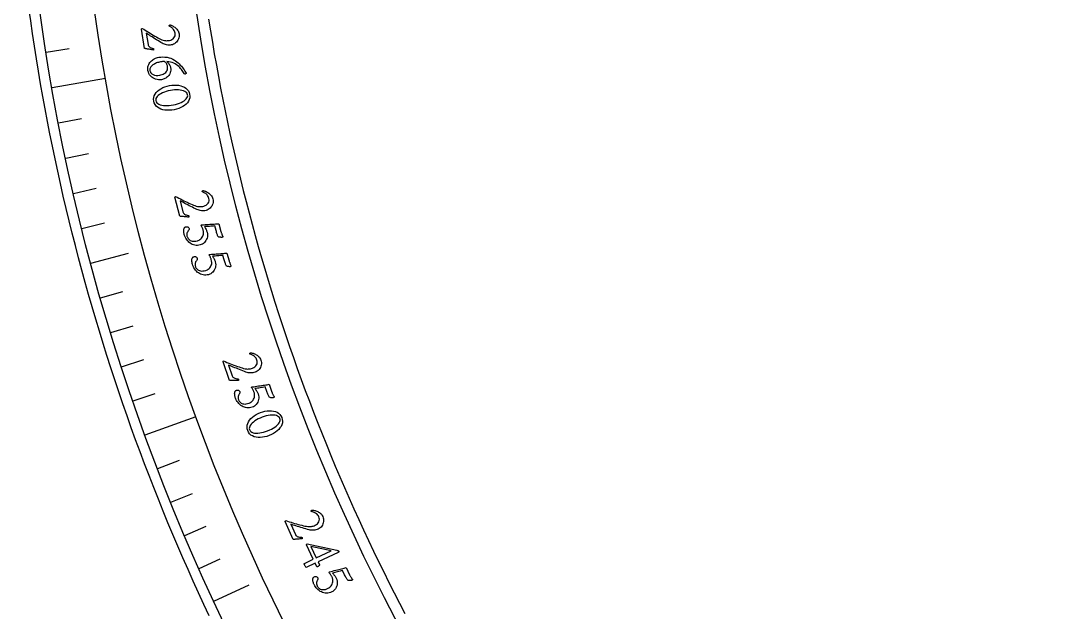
# Model space of a CAD drawing. Header units: millimetres. Extents: x -50 to 50, y -50 to 64.
# Drawn here: x -49.74 to -24.82, y -21.29 to -7.03 of the extents above; entities that cross this region are included whole.
import ezdxf

# ---------------------------------------------------------------- set-up
doc = ezdxf.new("R2010")
doc.units = ezdxf.units.MM
for name, color, linetype in [('CUT_INNER', 6, 'Continuous'), ('CUT_OUTER', 1, 'Continuous'), ('ENGRAVE', 7, 'Continuous'), ('ENGRAVE_FINE', 8, 'Continuous'), ('TEXT', 5, 'Continuous')]:
    doc.layers.add(name, color=color, linetype=linetype)

msp = doc.modelspace()

# ---------------------------------------------------------------- linework, layer by layer
at = {"layer": 'CUT_INNER'}
msp.add_lwpolyline([(-45.2128, -6.9905), (-45.169, -7.2678), (-45.1236, -7.5448), (-45.0765, -7.8215), (-45.0276, -8.0979), (-44.9771, -8.3741), (-44.9248, -8.6499), (-44.8709, -8.9254), (-44.8153, -9.2005), (-44.758, -9.4753), (-44.699, -9.7498), (-44.6384, -10.0239), (-44.576, -10.2976), (-44.512, -10.5709), (-44.4463, -10.8438), (-44.3789, -11.1163), (-44.3099, -11.3884), (-44.2392, -11.6601), (-44.1668, -11.9313), (-44.0928, -12.2021), (-44.0171, -12.4724), (-43.9397, -12.7423), (-43.8607, -13.0116), (-43.78, -13.2805), (-43.6977, -13.5489), (-43.6138, -13.8168), (-43.5282, -14.0841), (-43.4409, -14.3509), (-43.352, -14.6172), (-43.2615, -14.8829), (-43.1694, -15.1481), (-43.0756, -15.4127), (-42.9803, -15.6767), (-42.8833, -15.9402), (-42.7846, -16.203), (-42.6844, -16.4652), (-42.5826, -16.7268), (-42.4792, -16.9878), (-42.3741, -17.2481), (-42.2675, -17.5078), (-42.1593, -17.7668), (-42.0495, -18.0251), (-41.9381, -18.2828), (-41.8251, -18.5398), (-41.7106, -18.7961), (-41.5944, -19.0517), (-41.4768, -19.3065), (-41.3575, -19.5606), (-41.2367, -19.814), (-41.1144, -20.0667), (-40.9905, -20.3186), (-40.865, -20.5697), (-40.738, -20.8201), (-40.6095, -21.0696), (-40.4795, -21.3184)], dxfattribs=at)
at = {"layer": 'CUT_OUTER'}
msp.add_lwpolyline([(-45.1995, -21.3778), (-45.3298, -21.1), (-45.4584, -20.8215), (-45.5853, -20.5422), (-45.7105, -20.2621), (-45.834, -19.9812), (-45.9557, -19.6996), (-46.0757, -19.4173), (-46.194, -19.1342), (-46.3105, -18.8504), (-46.4253, -18.5659), (-46.5383, -18.2806), (-46.6496, -17.9948), (-46.7592, -17.7082), (-46.867, -17.4209), (-46.973, -17.133), (-47.0772, -16.8445), (-47.1797, -16.5553), (-47.2804, -16.2655), (-47.3793, -15.9751), (-47.4764, -15.6841), (-47.5718, -15.3925), (-47.6653, -15.1003), (-47.7571, -14.8075), (-47.847, -14.5142), (-47.9352, -14.2204), (-48.0215, -13.926), (-48.1061, -13.6311), (-48.1888, -13.3356), (-48.2697, -13.0397), (-48.3488, -12.7433), (-48.4261, -12.4464), (-48.5016, -12.149), (-48.5752, -11.8512), (-48.647, -11.5529), (-48.717, -11.2542), (-48.7851, -10.9551), (-48.8514, -10.6555), (-48.9159, -10.3556), (-48.9785, -10.0552), (-49.0393, -9.7545), (-49.0982, -9.4534), (-49.1553, -9.152), (-49.2105, -8.8502), (-49.2639, -8.5481), (-49.3154, -8.2457), (-49.3651, -7.9429), (-49.4129, -7.6399), (-49.4588, -7.3365), (-49.5029, -7.0329), (-49.5451, -6.729)], dxfattribs=at)
at = {"layer": 'ENGRAVE'}
for points in [[(-48.9893, -8.6381), (-47.7001, -8.4108)], [(-48.05, -12.875), (-47.1468, -12.633)], [(-46.745, -17.0138), (-45.515, -16.5661)], [(-45.0843, -21.0231), (-44.2369, -20.628)]]:
    msp.add_lwpolyline(points, dxfattribs=at)
for radius in [49.745, 48.436, 46.005]:
    msp.add_circle((0, 0), radius, dxfattribs=at)
at = {"layer": 'ENGRAVE_FINE'}
for points in [[(-49.1326, -7.7818), (-48.5785, -7.6941)], [(-48.831, -9.4918), (-48.2804, -9.3847)], [(-48.658, -10.3426), (-48.1092, -10.2259)], [(-48.47, -11.1902), (-47.9234, -11.064)], [(-48.2674, -12.0344), (-47.723, -11.8987)], [(-47.818, -13.7116), (-47.2787, -13.5569)], [(-47.5714, -14.544), (-47.0349, -14.38)], [(-47.3103, -15.3721), (-46.7768, -15.1987)], [(-47.0348, -16.1954), (-46.5044, -16.0127)], [(-46.441, -17.827), (-45.9172, -17.626)], [(-46.1228, -18.6348), (-45.6026, -18.4247)], [(-45.7905, -19.4369), (-45.2741, -19.2177)], [(-45.4443, -20.2331), (-44.9318, -20.0049)]]:
    msp.add_lwpolyline(points, dxfattribs=at)
at = {"layer": 'TEXT'}
for points in [[(-46.5443, -7.7365), (-46.5626, -7.7323), (-46.5821, -7.7282), (-46.6026, -7.724), (-46.6243, -7.7199), (-46.6462, -7.7159), (-46.6673, -7.7121), (-46.6875, -7.7085), (-46.7069, -7.7051), (-46.7243, -7.7021), (-46.7386, -7.6997), (-46.7498, -7.6978), (-46.7579, -7.6964), (-46.8327, -7.2271), (-46.8315, -7.2247), (-46.8298, -7.2222), (-46.8277, -7.2195), (-46.8252, -7.2167), (-46.8225, -7.2141), (-46.82, -7.2121), (-46.8177, -7.2109), (-46.8155, -7.2102), (-46.779, -7.2339), (-46.7417, -7.2578), (-46.7036, -7.2818), (-46.6648, -7.3061), (-46.6257, -7.3301), (-46.5869, -7.3534), (-46.5484, -7.376), (-46.5102, -7.3979), (-46.4729, -7.4186), (-46.4373, -7.4375), (-46.4034, -7.4548), (-46.3711, -7.4703), (-46.3387, -7.4844), (-46.3087, -7.495), (-46.2812, -7.5022), (-46.2563, -7.506), (-46.2324, -7.5074), (-46.2083, -7.5072), (-46.1838, -7.5055), (-46.1591, -7.5022), (-46.1264, -7.4942), (-46.0973, -7.4815), (-46.0718, -7.464), (-46.0499, -7.4417), (-46.033, -7.4162), (-46.0223, -7.3887), (-46.018, -7.3595), (-46.02, -7.3283), (-46.0255, -7.3028), (-46.0338, -7.2794), (-46.0446, -7.2582), (-46.0581, -7.2391), (-46.0731, -7.2221), (-46.0883, -7.2071), (-46.1037, -7.194), (-46.1193, -7.1829), (-46.134, -7.1736), (-46.1467, -7.1661), (-46.1573, -7.1604), (-46.1659, -7.1564), (-46.166, -7.1522), (-46.1649, -7.1477), (-46.1628, -7.1429), (-46.1596, -7.1379), (-46.156, -7.1334), (-46.1528, -7.13), (-46.1501, -7.1279), (-46.1478, -7.127), (-46.14, -7.1288), (-46.1299, -7.1321), (-46.1172, -7.1369), (-46.1022, -7.1431), (-46.0856, -7.1509), (-46.0683, -7.1604), (-46.0505, -7.1717), (-46.032, -7.1846), (-46.0137, -7.1992), (-45.9964, -7.2153), (-45.9801, -7.2328), (-45.9649, -7.2517), (-45.9514, -7.2723), (-45.9406, -7.2945), (-45.9324, -7.3185), (-45.9268, -7.3442), (-45.9238, -7.3759), (-45.9251, -7.4067), (-45.9306, -7.4367), (-45.9405, -7.466), (-45.9538, -7.4937), (-45.9699, -7.5191), (-45.9887, -7.5421), (-46.0104, -7.5629), (-46.0341, -7.5806), (-46.0593, -7.5946), (-46.0861, -7.6049), (-46.1143, -7.6116), (-46.143, -7.615), (-46.1714, -7.6157), (-46.1992, -7.6137), (-46.2267, -7.609), (-46.2536, -7.6019), (-46.28, -7.5927), (-46.3059, -7.5815), (-46.3311, -7.5683), (-46.3645, -7.5491), (-46.399, -7.5287), (-46.4347, -7.5071), (-46.4715, -7.4844), (-46.5083, -7.4613), (-46.544, -7.4388), (-46.5785, -7.4169), (-46.6118, -7.3956), (-46.6428, -7.3756), (-46.6707, -7.3578), (-46.6952, -7.342), (-46.7165, -7.3284), (-46.6735, -7.5972), (-46.6688, -7.6161), (-46.6612, -7.6327), (-46.6507, -7.6469), (-46.6373, -7.6588), (-46.6207, -7.669), (-46.6009, -7.6782), (-46.5778, -7.6864), (-46.5514, -7.6937), (-46.5475, -7.695), (-46.5444, -7.6978), (-46.5421, -7.7019), (-46.5407, -7.7075), (-46.5404, -7.7099), (-46.5404, -7.7131), (-46.5407, -7.7171), (-46.5411, -7.7217), (-46.5418, -7.7265), (-46.5425, -7.7305), (-46.5434, -7.7338), (-46.5443, -7.7365)], [(-46.1317, -8.1569), (-46.1274, -8.1906), (-46.1269, -8.2222), (-46.1301, -8.2515), (-46.137, -8.2786), (-46.147, -8.3035), (-46.1592, -8.3264), (-46.1736, -8.3472), (-46.1902, -8.3659), (-46.2084, -8.3827), (-46.2275, -8.3976), (-46.2474, -8.4107), (-46.2682, -8.4219), (-46.289, -8.4313), (-46.309, -8.4389), (-46.3281, -8.4448), (-46.3464, -8.4489), (-46.3833, -8.4533), (-46.4198, -8.4529), (-46.4558, -8.4476), (-46.4913, -8.4376), (-46.5253, -8.4232), (-46.5568, -8.4052), (-46.5858, -8.3835), (-46.6122, -8.3581), (-46.6351, -8.3294), (-46.6533, -8.2978), (-46.6671, -8.2633), (-46.6762, -8.226), (-46.6797, -8.196), (-46.6796, -8.1668), (-46.6759, -8.1385), (-46.6686, -8.1112), (-46.6582, -8.085), (-46.6453, -8.0603), (-46.6299, -8.037), (-46.6121, -8.0152), (-46.5922, -7.995), (-46.5707, -7.9766), (-46.5475, -7.96), (-46.5227, -7.9451), (-46.4969, -7.9323), (-46.4708, -7.9219), (-46.4444, -7.9138), (-46.4176, -7.908), (-46.3663, -7.9014), (-46.3156, -7.8991), (-46.2656, -7.9012), (-46.2163, -7.9076), (-46.1684, -7.9183), (-46.1228, -7.9332), (-46.0796, -7.9523), (-46.0385, -7.9756), (-46.0086, -7.996), (-45.9793, -8.0183), (-45.9508, -8.0425), (-45.9229, -8.0687), (-45.8962, -8.0961), (-45.8709, -8.1241), (-45.8471, -8.1527), (-45.8248, -8.1818), (-45.8044, -8.2109), (-45.7864, -8.2393), (-45.7709, -8.267), (-45.7577, -8.2939), (-45.7579, -8.2984), (-45.7603, -8.3024), (-45.7647, -8.306), (-45.7713, -8.309), (-45.7785, -8.3115), (-45.7846, -8.3135), (-45.7896, -8.3149), (-45.7935, -8.3158), (-45.8051, -8.2954), (-45.8182, -8.2738), (-45.833, -8.251), (-45.8494, -8.2269), (-45.8676, -8.2024), (-45.8879, -8.1782), (-45.9103, -8.1542), (-45.9348, -8.1305), (-45.9614, -8.1078), (-45.9905, -8.0869), (-46.0221, -8.0678), (-46.056, -8.0505), (-46.0926, -8.0357), (-46.1322, -8.0239), (-46.1746, -8.0154), (-46.2199, -8.0099), (-46.2031, -8.0259), (-46.1877, -8.0431), (-46.1738, -8.0617), (-46.1613, -8.0816), (-46.1506, -8.1017), (-46.1422, -8.1209), (-46.1359, -8.1393), (-46.1317, -8.1569)], [(-46.2811, -8.0092), (-46.2924, -8.0098), (-46.3039, -8.0106), (-46.3155, -8.0117), (-46.3273, -8.0129), (-46.3391, -8.0143), (-46.3509, -8.0159), (-46.3626, -8.0177), (-46.3744, -8.0196), (-46.3972, -8.0242), (-46.4204, -8.0301), (-46.4439, -8.0373), (-46.4678, -8.0457), (-46.4912, -8.0554), (-46.5135, -8.0663), (-46.5348, -8.0783), (-46.5549, -8.0914), (-46.5734, -8.1056), (-46.5897, -8.1208), (-46.6038, -8.1369), (-46.6157, -8.154), (-46.6247, -8.1719), (-46.6301, -8.1904), (-46.6319, -8.2095), (-46.6302, -8.2293), (-46.6209, -8.2597), (-46.6045, -8.2857), (-46.5811, -8.3075), (-46.5507, -8.325), (-46.5152, -8.3373), (-46.477, -8.3438), (-46.4358, -8.3444), (-46.3918, -8.3392), (-46.3636, -8.333), (-46.3369, -8.3249), (-46.3115, -8.3148), (-46.2876, -8.3027), (-46.2658, -8.2887), (-46.2468, -8.2726), (-46.2307, -8.2544), (-46.2174, -8.2342), (-46.2077, -8.2119), (-46.2023, -8.1874), (-46.2012, -8.1606), (-46.2044, -8.1315), (-46.2075, -8.1168), (-46.2119, -8.1016), (-46.2176, -8.0857), (-46.2245, -8.0693), (-46.2337, -8.053), (-46.2462, -8.0376), (-46.262, -8.023), (-46.2811, -8.0092)], [(-45.6719, -8.7987), (-45.6669, -8.8444), (-45.67, -8.8878), (-45.6811, -8.929), (-45.7002, -8.9681), (-45.7262, -9.0047), (-45.7578, -9.0383), (-45.7951, -9.0691), (-45.838, -9.0969), (-45.8853, -9.1215), (-45.9357, -9.1423), (-45.9893, -9.1595), (-46.046, -9.173), (-46.1036, -9.1822), (-46.1597, -9.1867), (-46.2143, -9.1865), (-46.2675, -9.1814), (-46.3179, -9.1716), (-46.3643, -9.1568), (-46.4066, -9.1373), (-46.4449, -9.1128), (-46.4778, -9.0834), (-46.5039, -9.049), (-46.5231, -9.0096), (-46.5356, -8.9651), (-46.5403, -8.9204), (-46.5369, -8.8773), (-46.5255, -8.836), (-46.5059, -8.7963), (-46.4795, -8.7591), (-46.4475, -8.7248), (-46.41, -8.6936), (-46.3669, -8.6653), (-46.3194, -8.6406), (-46.2689, -8.6199), (-46.2151, -8.6031), (-46.1583, -8.5902), (-46.1006, -8.5817), (-46.0445, -8.5779), (-45.9899, -8.5787), (-45.9368, -8.5843), (-45.8865, -8.5945), (-45.8404, -8.6095), (-45.7985, -8.6294), (-45.7607, -8.654), (-45.7284, -8.6833), (-45.7028, -8.7172), (-45.684, -8.7556), (-45.6719, -8.7987)], [(-45.72, -8.815), (-45.7284, -8.7888), (-45.7428, -8.7658), (-45.7633, -8.7459), (-45.7899, -8.7292), (-45.8214, -8.7156), (-45.8569, -8.7051), (-45.8963, -8.6977), (-45.9397, -8.6935), (-45.986, -8.6923), (-46.0342, -8.6944), (-46.0842, -8.6996), (-46.1362, -8.708), (-46.1871, -8.719), (-46.2353, -8.7324), (-46.2809, -8.7481), (-46.3237, -8.7662), (-46.3629, -8.786), (-46.3973, -8.807), (-46.4269, -8.8292), (-46.4518, -8.8525), (-46.4709, -8.8766), (-46.4832, -8.9008), (-46.4886, -8.9253), (-46.4872, -8.9501), (-46.4783, -8.9785), (-46.4631, -9.003), (-46.4418, -9.0236), (-46.4142, -9.0403), (-46.3816, -9.0534), (-46.3449, -9.063), (-46.3043, -9.0693), (-46.2598, -9.0722), (-46.2125, -9.072), (-46.1639, -9.0689), (-46.1138, -9.0629), (-46.0624, -9.0541), (-46.0112, -9.0427), (-45.9631, -9.0291), (-45.9182, -9.0134), (-45.8765, -8.9956), (-45.8387, -8.9762), (-45.8056, -8.9556), (-45.7772, -8.9339), (-45.7534, -8.9109), (-45.7353, -8.8873), (-45.7237, -8.8634), (-45.7186, -8.8393), (-45.72, -8.815)], [(-45.693, -11.7636), (-45.7115, -11.7611), (-45.7312, -11.7587), (-45.7521, -11.7563), (-45.7741, -11.7541), (-45.7962, -11.752), (-45.8175, -11.7501), (-45.838, -11.7482), (-45.8576, -11.7466), (-45.8752, -11.7451), (-45.8897, -11.7439), (-45.901, -11.743), (-45.9092, -11.7424), (-46.0247, -11.2813), (-46.0236, -11.2789), (-46.0221, -11.2762), (-46.0203, -11.2733), (-46.018, -11.2703), (-46.0156, -11.2675), (-46.0133, -11.2653), (-46.0111, -11.2638), (-46.009, -11.263), (-45.9705, -11.2834), (-45.9313, -11.304), (-45.8912, -11.3246), (-45.8505, -11.3454), (-45.8094, -11.3659), (-45.7688, -11.3858), (-45.7284, -11.4049), (-45.6884, -11.4234), (-45.6495, -11.4407), (-45.6123, -11.4565), (-45.577, -11.4707), (-45.5436, -11.4834), (-45.51, -11.4946), (-45.4792, -11.5025), (-45.4513, -11.5073), (-45.426, -11.509), (-45.4022, -11.5083), (-45.3781, -11.506), (-45.3539, -11.5021), (-45.3296, -11.4967), (-45.2977, -11.4859), (-45.2699, -11.4707), (-45.246, -11.451), (-45.2261, -11.4269), (-45.2115, -11.4), (-45.2032, -11.3717), (-45.2015, -11.3422), (-45.2061, -11.3113), (-45.2139, -11.2864), (-45.2241, -11.2638), (-45.2368, -11.2436), (-45.252, -11.2258), (-45.2683, -11.2102), (-45.2848, -11.1965), (-45.3013, -11.1848), (-45.3178, -11.1751), (-45.3333, -11.1671), (-45.3465, -11.1608), (-45.3576, -11.156), (-45.3665, -11.1528), (-45.3669, -11.1486), (-45.3663, -11.144), (-45.3646, -11.1391), (-45.3618, -11.1338), (-45.3586, -11.129), (-45.3558, -11.1254), (-45.3532, -11.123), (-45.351, -11.1219), (-45.3432, -11.1231), (-45.3327, -11.1254), (-45.3197, -11.1291), (-45.3042, -11.1339), (-45.287, -11.1403), (-45.269, -11.1483), (-45.2502, -11.1579), (-45.2307, -11.1693), (-45.2112, -11.1822), (-45.1925, -11.1967), (-45.1748, -11.2127), (-45.1579, -11.2302), (-45.1427, -11.2495), (-45.13, -11.2708), (-45.1197, -11.2939), (-45.1119, -11.3191), (-45.1062, -11.3503), (-45.1048, -11.3811), (-45.1077, -11.4115), (-45.1149, -11.4416), (-45.1258, -11.4703), (-45.1396, -11.497), (-45.1564, -11.5216), (-45.1761, -11.5441), (-45.1982, -11.5639), (-45.2222, -11.58), (-45.2479, -11.5927), (-45.2754, -11.6017), (-45.3038, -11.6076), (-45.3319, -11.6108), (-45.3599, -11.6113), (-45.3876, -11.6089), (-45.4151, -11.6042), (-45.4422, -11.5974), (-45.4689, -11.5885), (-45.4952, -11.5775), (-45.5301, -11.5613), (-45.5663, -11.544), (-45.6037, -11.5256), (-45.6424, -11.5062), (-45.6811, -11.4864), (-45.7185, -11.4671), (-45.7548, -11.4483), (-45.7898, -11.43), (-45.8225, -11.4128), (-45.8518, -11.3974), (-45.8776, -11.3838), (-45.9, -11.3721), (-45.8338, -11.6362), (-45.8274, -11.6546), (-45.8184, -11.6704), (-45.8067, -11.6837), (-45.7923, -11.6944), (-45.7749, -11.7031), (-45.7544, -11.7105), (-45.7307, -11.7167), (-45.7038, -11.7216), (-45.6997, -11.7226), (-45.6964, -11.7251), (-45.6937, -11.7291), (-45.6918, -11.7344), (-45.6914, -11.7368), (-45.6911, -11.74), (-45.691, -11.744), (-45.691, -11.7487), (-45.6912, -11.7534), (-45.6916, -11.7575), (-45.6922, -11.7609), (-45.693, -11.7636)], [(-45.251, -12.125), (-45.2432, -12.163), (-45.2405, -12.1993), (-45.2429, -12.2339), (-45.2505, -12.2667), (-45.2622, -12.2974), (-45.2771, -12.3257), (-45.295, -12.3514), (-45.316, -12.3747), (-45.3393, -12.395), (-45.3641, -12.4117), (-45.3903, -12.4249), (-45.4179, -12.4344), (-45.4513, -12.4416), (-45.4841, -12.4447), (-45.5163, -12.4438), (-45.5479, -12.4388), (-45.5785, -12.4302), (-45.6077, -12.4187), (-45.6355, -12.4043), (-45.662, -12.387), (-45.6868, -12.3671), (-45.7097, -12.3451), (-45.7307, -12.3211), (-45.7498, -12.295), (-45.7667, -12.2673), (-45.7812, -12.2386), (-45.7932, -12.2089), (-45.8028, -12.1782), (-45.8059, -12.1643), (-45.8086, -12.1486), (-45.8108, -12.1311), (-45.8124, -12.1116), (-45.8132, -12.0916), (-45.8125, -12.0722), (-45.8106, -12.0535), (-45.8072, -12.0354), (-45.8053, -12.0316), (-45.8022, -12.0268), (-45.798, -12.021), (-45.7926, -12.0141), (-45.7863, -12.0074), (-45.7795, -12.002), (-45.7722, -11.9979), (-45.7643, -11.9951), (-45.7505, -11.9926), (-45.7375, -11.9926), (-45.7253, -11.9951), (-45.7139, -12), (-45.7039, -12.0068), (-45.6959, -12.0147), (-45.69, -12.0238), (-45.6861, -12.034), (-45.684, -12.0472), (-45.685, -12.0596), (-45.6889, -12.0713), (-45.6958, -12.0823), (-45.7039, -12.0928), (-45.7114, -12.1033), (-45.7183, -12.1136), (-45.7245, -12.124), (-45.7306, -12.1363), (-45.7351, -12.1491), (-45.7378, -12.1625), (-45.7388, -12.1764), (-45.7386, -12.1905), (-45.7374, -12.2042), (-45.7353, -12.2176), (-45.7323, -12.2307), (-45.7264, -12.248), (-45.7179, -12.2648), (-45.707, -12.281), (-45.6936, -12.2966), (-45.6776, -12.3108), (-45.6587, -12.3227), (-45.637, -12.3322), (-45.6126, -12.3394), (-45.5852, -12.3434), (-45.5548, -12.3434), (-45.5215, -12.3392), (-45.4852, -12.331), (-45.4644, -12.324), (-45.4439, -12.3142), (-45.4237, -12.3018), (-45.4038, -12.2866), (-45.3852, -12.2687), (-45.3692, -12.2481), (-45.3558, -12.225), (-45.3448, -12.1991), (-45.3376, -12.1706), (-45.3353, -12.1393), (-45.3381, -12.1051), (-45.3458, -12.0682), (-45.3493, -12.0566), (-45.354, -12.0434), (-45.36, -12.0285), (-45.3673, -12.012), (-45.3749, -11.9959), (-45.3821, -11.9824), (-45.3889, -11.9715), (-45.3953, -11.9632), (-45.3955, -11.9611), (-45.3948, -11.9589), (-45.3934, -11.9566), (-45.3912, -11.9542), (-45.3885, -11.9519), (-45.3856, -11.95), (-45.3825, -11.9485), (-45.3792, -11.9474), (-45.3401, -11.945), (-45.301, -11.9426), (-45.2618, -11.9402), (-45.2227, -11.9378), (-45.1842, -11.9354), (-45.1471, -11.9331), (-45.1113, -11.9308), (-45.0769, -11.9286), (-45.0446, -11.9265), (-45.0156, -11.9244), (-44.9897, -11.9223), (-44.967, -11.9202), (-44.9156, -12.1123), (-44.9118, -12.1256), (-44.9077, -12.1391), (-44.9031, -12.1526), (-44.8981, -12.1662), (-44.8931, -12.1792), (-44.8883, -12.191), (-44.8838, -12.2017), (-44.8794, -12.2111), (-44.8757, -12.2189), (-44.8731, -12.2244), (-44.8715, -12.2278), (-44.871, -12.2289), (-44.872, -12.2326), (-44.873, -12.236), (-44.8739, -12.2392), (-44.8746, -12.242), (-44.8756, -12.2445), (-44.877, -12.2464), (-44.879, -12.2479), (-44.8814, -12.2489), (-44.8844, -12.2494), (-44.889, -12.2497), (-44.8954, -12.2499), (-44.9036, -12.2499), (-44.913, -12.2497), (-44.9229, -12.2491), (-44.9333, -12.2481), (-44.9444, -12.2467), (-44.9554, -12.2448), (-44.9658, -12.2424), (-44.9757, -12.2393), (-44.9851, -12.2356), (-44.9902, -12.2219), (-44.9958, -12.207), (-45.0016, -12.1906), (-45.0079, -12.173), (-45.0143, -12.1538), (-45.0209, -12.1328), (-45.0275, -12.11), (-45.0343, -12.0855), (-45.0636, -11.9759), (-45.095, -11.9779), (-45.1267, -11.98), (-45.1586, -11.9822), (-45.1908, -11.9846), (-45.2227, -11.9869), (-45.2538, -11.9889), (-45.2842, -11.9906), (-45.3139, -11.9921), (-45.3049, -12.0052), (-45.2957, -12.0205), (-45.2864, -12.0381), (-45.2769, -12.0578), (-45.2682, -12.0776), (-45.2609, -12.0954), (-45.2552, -12.1112), (-45.251, -12.125)], [(-45.054, -12.8378), (-45.0455, -12.8757), (-45.0423, -12.9119), (-45.0442, -12.9465), (-45.0512, -12.9795), (-45.0625, -13.0104), (-45.0768, -13.0388), (-45.0944, -13.0649), (-45.115, -13.0885), (-45.138, -13.1092), (-45.1625, -13.1263), (-45.1885, -13.1398), (-45.2159, -13.1498), (-45.2492, -13.1575), (-45.282, -13.1612), (-45.3142, -13.1607), (-45.3458, -13.1562), (-45.3766, -13.1481), (-45.406, -13.1371), (-45.434, -13.1232), (-45.4607, -13.1062), (-45.4859, -13.0867), (-45.5091, -13.0651), (-45.5305, -13.0414), (-45.55, -13.0156), (-45.5674, -12.9883), (-45.5823, -12.9598), (-45.5948, -12.9303), (-45.6048, -12.8997), (-45.6082, -12.8859), (-45.6111, -12.8702), (-45.6136, -12.8527), (-45.6155, -12.8333), (-45.6166, -12.8133), (-45.6163, -12.7939), (-45.6146, -12.7751), (-45.6115, -12.757), (-45.6097, -12.7532), (-45.6067, -12.7483), (-45.6025, -12.7424), (-45.5972, -12.7355), (-45.591, -12.7286), (-45.5843, -12.7231), (-45.5771, -12.7189), (-45.5693, -12.716), (-45.5555, -12.7133), (-45.5425, -12.7131), (-45.5302, -12.7154), (-45.5187, -12.7201), (-45.5086, -12.7267), (-45.5006, -12.7345), (-45.4945, -12.7435), (-45.4905, -12.7537), (-45.4882, -12.7668), (-45.4889, -12.7793), (-45.4927, -12.791), (-45.4994, -12.8021), (-45.5073, -12.8127), (-45.5147, -12.8233), (-45.5214, -12.8338), (-45.5275, -12.8442), (-45.5334, -12.8566), (-45.5376, -12.8695), (-45.5401, -12.883), (-45.5409, -12.8969), (-45.5404, -12.911), (-45.539, -12.9247), (-45.5367, -12.938), (-45.5335, -12.951), (-45.5273, -12.9683), (-45.5186, -12.9849), (-45.5075, -13.001), (-45.4938, -13.0164), (-45.4776, -13.0303), (-45.4585, -13.0419), (-45.4367, -13.0511), (-45.4121, -13.0579), (-45.3846, -13.0615), (-45.3543, -13.0609), (-45.321, -13.0563), (-45.2848, -13.0475), (-45.2642, -13.0401), (-45.2438, -13.03), (-45.2238, -13.0172), (-45.2042, -13.0017), (-45.1859, -12.9836), (-45.1702, -12.9628), (-45.1571, -12.9394), (-45.1466, -12.9134), (-45.1398, -12.8848), (-45.1381, -12.8534), (-45.1414, -12.8193), (-45.1497, -12.7825), (-45.1533, -12.771), (-45.1583, -12.7578), (-45.1645, -12.743), (-45.172, -12.7266), (-45.1799, -12.7106), (-45.1873, -12.6973), (-45.1943, -12.6865), (-45.2008, -12.6783), (-45.201, -12.6762), (-45.2004, -12.674), (-45.199, -12.6717), (-45.1968, -12.6692), (-45.1942, -12.6669), (-45.1913, -12.6649), (-45.1882, -12.6634), (-45.185, -12.6623), (-45.1459, -12.6592), (-45.1068, -12.6562), (-45.0677, -12.6532), (-45.0286, -12.6501), (-44.9902, -12.6471), (-44.9531, -12.6442), (-44.9174, -12.6414), (-44.8829, -12.6387), (-44.8508, -12.636), (-44.8218, -12.6335), (-44.7959, -12.631), (-44.7732, -12.6286), (-44.7188, -12.8198), (-44.7148, -12.8331), (-44.7104, -12.8464), (-44.7057, -12.8599), (-44.7005, -12.8734), (-44.6953, -12.8863), (-44.6903, -12.8981), (-44.6856, -12.9087), (-44.6811, -12.9181), (-44.6773, -12.9258), (-44.6745, -12.9312), (-44.6729, -12.9345), (-44.6723, -12.9356), (-44.6733, -12.9394), (-44.6743, -12.9428), (-44.6751, -12.946), (-44.6758, -12.9489), (-44.6767, -12.9513), (-44.6781, -12.9533), (-44.6801, -12.9548), (-44.6825, -12.9558), (-44.6854, -12.9564), (-44.6901, -12.9568), (-44.6965, -12.9571), (-44.7047, -12.9572), (-44.714, -12.9572), (-44.7239, -12.9567), (-44.7344, -12.9559), (-44.7455, -12.9547), (-44.7565, -12.953), (-44.767, -12.9506), (-44.7769, -12.9477), (-44.7863, -12.9442), (-44.7917, -12.9306), (-44.7975, -12.9157), (-44.8036, -12.8995), (-44.8101, -12.8819), (-44.8169, -12.8628), (-44.8238, -12.8419), (-44.8308, -12.8193), (-44.8379, -12.7949), (-44.8689, -12.6858), (-44.9003, -12.6882), (-44.932, -12.6908), (-44.9639, -12.6936), (-44.996, -12.6965), (-45.0278, -12.6993), (-45.0589, -12.7018), (-45.0893, -12.704), (-45.119, -12.7059), (-45.1097, -12.7188), (-45.1003, -12.734), (-45.0907, -12.7514), (-45.081, -12.771), (-45.0719, -12.7907), (-45.0644, -12.8084), (-45.0584, -12.8241), (-45.054, -12.8378)], [(-44.4938, -15.7013), (-44.5125, -15.7004), (-44.5324, -15.6997), (-44.5534, -15.6992), (-44.5755, -15.6989), (-44.5977, -15.6987), (-44.6191, -15.6986), (-44.6396, -15.6986), (-44.6593, -15.6986), (-44.677, -15.6987), (-44.6915, -15.6987), (-44.7029, -15.6988), (-44.7111, -15.6989), (-44.8663, -15.2497), (-44.8654, -15.2472), (-44.8642, -15.2444), (-44.8626, -15.2414), (-44.8606, -15.2381), (-44.8585, -15.2351), (-44.8563, -15.2328), (-44.8543, -15.2311), (-44.8523, -15.2301), (-44.8122, -15.2471), (-44.7713, -15.2641), (-44.7296, -15.2812), (-44.6872, -15.2984), (-44.6445, -15.3152), (-44.6023, -15.3314), (-44.5604, -15.347), (-44.5189, -15.3619), (-44.4786, -15.3758), (-44.4403, -15.3883), (-44.4039, -15.3994), (-44.3694, -15.4091), (-44.335, -15.4173), (-44.3037, -15.4225), (-44.2754, -15.4249), (-44.2501, -15.4243), (-44.2264, -15.4215), (-44.2026, -15.4172), (-44.1789, -15.4112), (-44.1551, -15.4037), (-44.1243, -15.3902), (-44.0979, -15.3725), (-44.0758, -15.3509), (-44.0581, -15.3251), (-44.0458, -15.297), (-44.0401, -15.2682), (-44.0409, -15.2386), (-44.0483, -15.2083), (-44.0582, -15.1841), (-44.0703, -15.1625), (-44.0847, -15.1435), (-44.1014, -15.1271), (-44.119, -15.1129), (-44.1366, -15.1008), (-44.1541, -15.0905), (-44.1714, -15.0823), (-44.1875, -15.0757), (-44.2012, -15.0705), (-44.2127, -15.0667), (-44.2218, -15.0643), (-44.2226, -15.0602), (-44.2224, -15.0556), (-44.2211, -15.0505), (-44.2188, -15.045), (-44.2161, -15.0399), (-44.2135, -15.0361), (-44.2112, -15.0335), (-44.2091, -15.0322), (-44.2012, -15.0327), (-44.1906, -15.0341), (-44.1773, -15.0366), (-44.1614, -15.0401), (-44.1437, -15.0449), (-44.1251, -15.0513), (-44.1055, -15.0593), (-44.0851, -15.0689), (-44.0645, -15.0801), (-44.0447, -15.0929), (-44.0256, -15.1073), (-44.0073, -15.1233), (-43.9905, -15.1412), (-43.9759, -15.1612), (-43.9637, -15.1834), (-43.9538, -15.2078), (-43.9453, -15.2384), (-43.9412, -15.269), (-43.9415, -15.2995), (-43.9461, -15.33), (-43.9544, -15.3596), (-43.9658, -15.3874), (-43.9804, -15.4134), (-43.9981, -15.4376), (-44.0184, -15.4591), (-44.0408, -15.4773), (-44.0653, -15.4922), (-44.092, -15.5036), (-44.1197, -15.512), (-44.1475, -15.5176), (-44.1753, -15.5204), (-44.2031, -15.5206), (-44.2309, -15.5182), (-44.2585, -15.5138), (-44.2858, -15.5073), (-44.313, -15.4986), (-44.3492, -15.4855), (-44.3868, -15.4714), (-44.4257, -15.4564), (-44.4659, -15.4404), (-44.5061, -15.4241), (-44.5451, -15.4081), (-44.5829, -15.3925), (-44.6194, -15.3773), (-44.6535, -15.363), (-44.684, -15.3503), (-44.7109, -15.339), (-44.7342, -15.3293), (-44.6452, -15.5866), (-44.6373, -15.6044), (-44.6269, -15.6194), (-44.6141, -15.6315), (-44.5988, -15.6409), (-44.5808, -15.6481), (-44.5597, -15.6537), (-44.5355, -15.6578), (-44.5082, -15.6603), (-44.5041, -15.661), (-44.5006, -15.6632), (-44.4976, -15.6669), (-44.4952, -15.6721), (-44.4946, -15.6744), (-44.494, -15.6776), (-44.4936, -15.6815), (-44.4932, -15.6862), (-44.493, -15.691), (-44.493, -15.6951), (-44.4933, -15.6985), (-44.4938, -15.7013)], [(-44.0221, -16.0227), (-44.0109, -16.06), (-44.0051, -16.0959), (-44.0045, -16.1305), (-44.0092, -16.1639), (-44.0182, -16.1955), (-44.0305, -16.2249), (-44.0461, -16.2521), (-44.0651, -16.2772), (-44.0865, -16.2994), (-44.1097, -16.3182), (-44.1346, -16.3336), (-44.1613, -16.3455), (-44.194, -16.3556), (-44.2264, -16.3616), (-44.2585, -16.3634), (-44.2904, -16.3612), (-44.3217, -16.3553), (-44.3518, -16.3465), (-44.3808, -16.3345), (-44.4086, -16.3195), (-44.4351, -16.3019), (-44.4598, -16.282), (-44.4828, -16.2599), (-44.5041, -16.2356), (-44.5234, -16.2095), (-44.5403, -16.1822), (-44.5549, -16.1536), (-44.5671, -16.1238), (-44.5714, -16.1103), (-44.5755, -16.0949), (-44.5792, -16.0776), (-44.5825, -16.0584), (-44.585, -16.0385), (-44.586, -16.0191), (-44.5857, -16.0003), (-44.584, -15.982), (-44.5824, -15.978), (-44.5797, -15.973), (-44.576, -15.9668), (-44.5712, -15.9595), (-44.5655, -15.9522), (-44.5592, -15.9463), (-44.5523, -15.9415), (-44.5447, -15.9381), (-44.5312, -15.9344), (-44.5182, -15.9332), (-44.5058, -15.9346), (-44.494, -15.9386), (-44.4835, -15.9444), (-44.4749, -15.9516), (-44.4682, -15.9602), (-44.4634, -15.97), (-44.4602, -15.983), (-44.4601, -15.9955), (-44.4629, -16.0074), (-44.4689, -16.0189), (-44.476, -16.0301), (-44.4826, -16.0412), (-44.4885, -16.0522), (-44.4939, -16.063), (-44.4989, -16.0758), (-44.5022, -16.0889), (-44.5037, -16.1025), (-44.5035, -16.1165), (-44.502, -16.1305), (-44.4997, -16.1441), (-44.4964, -16.1572), (-44.4923, -16.17), (-44.4849, -16.1867), (-44.475, -16.2027), (-44.4627, -16.2179), (-44.448, -16.2323), (-44.4308, -16.245), (-44.411, -16.2552), (-44.3886, -16.2628), (-44.3635, -16.2679), (-44.3359, -16.2695), (-44.3057, -16.2668), (-44.2728, -16.2597), (-44.2374, -16.2484), (-44.2173, -16.2396), (-44.1977, -16.2281), (-44.1787, -16.2139), (-44.1601, -16.197), (-44.1432, -16.1776), (-44.1291, -16.1557), (-44.1177, -16.1315), (-44.109, -16.1048), (-44.1043, -16.0757), (-44.1048, -16.0443), (-44.1105, -16.0106), (-44.1214, -15.9744), (-44.1259, -15.9632), (-44.1318, -15.9504), (-44.1391, -15.9361), (-44.1477, -15.9203), (-44.1567, -15.9049), (-44.1651, -15.8921), (-44.1728, -15.8818), (-44.1799, -15.8741), (-44.1802, -15.8721), (-44.1798, -15.8698), (-44.1786, -15.8674), (-44.1766, -15.8648), (-44.1741, -15.8623), (-44.1714, -15.8601), (-44.1684, -15.8584), (-44.1653, -15.857), (-44.1265, -15.8512), (-44.0877, -15.8454), (-44.0489, -15.8396), (-44.0102, -15.8338), (-43.972, -15.828), (-43.9353, -15.8225), (-43.8998, -15.8171), (-43.8657, -15.8119), (-43.8338, -15.807), (-43.805, -15.8024), (-43.7794, -15.798), (-43.7569, -15.794), (-43.689, -15.9808), (-43.6841, -15.9938), (-43.6788, -16.0068), (-43.6731, -16.0199), (-43.6669, -16.033), (-43.6608, -16.0456), (-43.655, -16.0569), (-43.6495, -16.0671), (-43.6444, -16.0762), (-43.64, -16.0836), (-43.6369, -16.0889), (-43.635, -16.092), (-43.6344, -16.0931), (-43.6351, -16.0969), (-43.6358, -16.1004), (-43.6364, -16.1036), (-43.6369, -16.1065), (-43.6376, -16.1091), (-43.6389, -16.1111), (-43.6407, -16.1128), (-43.6431, -16.114), (-43.646, -16.1147), (-43.6506, -16.1154), (-43.657, -16.1162), (-43.6651, -16.1169), (-43.6744, -16.1175), (-43.6844, -16.1178), (-43.6949, -16.1177), (-43.706, -16.1173), (-43.7171, -16.1164), (-43.7277, -16.1148), (-43.7379, -16.1126), (-43.7475, -16.1097), (-43.7538, -16.0966), (-43.7606, -16.0821), (-43.7679, -16.0664), (-43.7756, -16.0493), (-43.7838, -16.0308), (-43.7921, -16.0104), (-43.8007, -15.9884), (-43.8096, -15.9645), (-43.8483, -15.8579), (-43.8795, -15.8626), (-43.9109, -15.8674), (-43.9425, -15.8725), (-43.9743, -15.8776), (-44.0059, -15.8827), (-44.0367, -15.8874), (-44.0669, -15.8918), (-44.0963, -15.8958), (-44.0862, -15.9081), (-44.0757, -15.9226), (-44.0649, -15.9392), (-44.0537, -15.9581), (-44.0433, -15.977), (-44.0345, -15.9942), (-44.0275, -16.0094), (-44.0221, -16.0227)], [(-43.4502, -16.5959), (-43.4373, -16.64), (-43.4328, -16.6833), (-43.4365, -16.7258), (-43.4486, -16.7676), (-43.4679, -16.8081), (-43.4932, -16.8468), (-43.5245, -16.8835), (-43.562, -16.9184), (-43.6043, -16.9508), (-43.6503, -16.9801), (-43.7001, -17.0063), (-43.7536, -17.0294), (-43.8087, -17.0485), (-43.8631, -17.0627), (-43.917, -17.0719), (-43.9702, -17.0762), (-44.0216, -17.0752), (-44.0698, -17.0688), (-44.1149, -17.0569), (-44.1569, -17.0395), (-44.1944, -17.0162), (-44.226, -16.9868), (-44.2519, -16.9513), (-44.2718, -16.9097), (-44.2843, -16.8665), (-44.2884, -16.8235), (-44.2843, -16.7808), (-44.2719, -16.7384), (-44.2524, -16.6971), (-44.2268, -16.6578), (-44.1953, -16.6205), (-44.1577, -16.5852), (-44.1153, -16.5526), (-44.0691, -16.5234), (-44.0191, -16.4975), (-43.9653, -16.475), (-43.91, -16.4566), (-43.8554, -16.4431), (-43.8015, -16.4345), (-43.7482, -16.4307), (-43.697, -16.432), (-43.649, -16.4389), (-43.6043, -16.4511), (-43.5628, -16.4688), (-43.5259, -16.492), (-43.4948, -16.5209), (-43.4696, -16.5556), (-43.4502, -16.5959)], [(-43.4947, -16.6203), (-43.5075, -16.5959), (-43.5257, -16.5757), (-43.5494, -16.5597), (-43.5784, -16.5479), (-43.6118, -16.54), (-43.6486, -16.5358), (-43.6887, -16.5354), (-43.7322, -16.5387), (-43.778, -16.5457), (-43.825, -16.556), (-43.8735, -16.5699), (-43.9232, -16.5872), (-43.9714, -16.6068), (-44.0165, -16.6284), (-44.0587, -16.6518), (-44.0977, -16.677), (-44.1329, -16.7033), (-44.1631, -16.73), (-44.1884, -16.757), (-44.2089, -16.7843), (-44.2235, -16.8113), (-44.2314, -16.8373), (-44.2325, -16.8624), (-44.2268, -16.8865), (-44.2131, -16.9129), (-44.1939, -16.9344), (-44.1693, -16.951), (-44.1392, -16.9627), (-44.1048, -16.9699), (-44.0671, -16.9731), (-44.026, -16.9722), (-43.9816, -16.9673), (-43.9351, -16.9589), (-43.8878, -16.9474), (-43.8395, -16.9328), (-43.7904, -16.9152), (-43.7419, -16.895), (-43.6969, -16.8733), (-43.6555, -16.8501), (-43.6175, -16.8254), (-43.5836, -16.7997), (-43.5546, -16.7736), (-43.5304, -16.7473), (-43.511, -16.7205), (-43.4972, -16.6941), (-43.4899, -16.6686), (-43.4891, -16.644), (-43.4947, -16.6203)], [(-42.956, -19.5194), (-42.9748, -19.5201), (-42.9946, -19.5212), (-43.0156, -19.5225), (-43.0376, -19.5241), (-43.0598, -19.5259), (-43.0811, -19.5277), (-43.1016, -19.5294), (-43.1212, -19.5312), (-43.1388, -19.5328), (-43.1532, -19.5341), (-43.1645, -19.5352), (-43.1727, -19.536), (-43.3665, -19.102), (-43.3658, -19.0994), (-43.3649, -19.0965), (-43.3635, -19.0934), (-43.3618, -19.09), (-43.3599, -19.0868), (-43.358, -19.0843), (-43.3561, -19.0825), (-43.3542, -19.0813), (-43.3128, -19.0947), (-43.2705, -19.1081), (-43.2276, -19.1215), (-43.1838, -19.1349), (-43.1398, -19.148), (-43.0963, -19.1604), (-43.0533, -19.1723), (-43.0107, -19.1835), (-42.9693, -19.1938), (-42.93, -19.2029), (-42.8928, -19.2108), (-42.8576, -19.2175), (-42.8226, -19.2227), (-42.7909, -19.2252), (-42.7625, -19.225), (-42.7374, -19.2223), (-42.714, -19.2174), (-42.6907, -19.211), (-42.6676, -19.203), (-42.6446, -19.1935), (-42.6151, -19.1773), (-42.5902, -19.1574), (-42.5702, -19.1339), (-42.5548, -19.1067), (-42.545, -19.0777), (-42.5418, -19.0484), (-42.5452, -19.019), (-42.5552, -18.9895), (-42.5672, -18.9662), (-42.5811, -18.9458), (-42.5971, -18.9281), (-42.6151, -18.9132), (-42.634, -18.9007), (-42.6525, -18.89), (-42.6708, -18.8814), (-42.6888, -18.8747), (-42.7054, -18.8695), (-42.7196, -18.8656), (-42.7313, -18.8628), (-42.7406, -18.8612), (-42.7418, -18.8571), (-42.7419, -18.8525), (-42.7411, -18.8474), (-42.7393, -18.8417), (-42.737, -18.8364), (-42.7348, -18.8323), (-42.7327, -18.8296), (-42.7307, -18.8281), (-42.7228, -18.8278), (-42.7121, -18.8284), (-42.6987, -18.8297), (-42.6825, -18.8318), (-42.6645, -18.835), (-42.6453, -18.8398), (-42.6252, -18.846), (-42.604, -18.8538), (-42.5825, -18.8632), (-42.5617, -18.8742), (-42.5414, -18.8869), (-42.5218, -18.9012), (-42.5034, -18.9176), (-42.4872, -18.9363), (-42.4731, -18.9573), (-42.4611, -18.9807), (-42.45, -19.0105), (-42.4432, -19.0406), (-42.4408, -19.0711), (-42.4427, -19.1019), (-42.4484, -19.1321), (-42.4574, -19.1608), (-42.4697, -19.1879), (-42.4852, -19.2135), (-42.5035, -19.2368), (-42.5243, -19.2568), (-42.5474, -19.2737), (-42.573, -19.2875), (-42.5999, -19.2982), (-42.627, -19.3062), (-42.6545, -19.3115), (-42.6822, -19.3141), (-42.7101, -19.3142), (-42.7379, -19.3122), (-42.7658, -19.308), (-42.7936, -19.3018), (-42.8308, -19.2919), (-42.8695, -19.2811), (-42.9095, -19.2695), (-42.951, -19.2571), (-42.9925, -19.2443), (-43.0327, -19.2318), (-43.0717, -19.2196), (-43.1094, -19.2076), (-43.1446, -19.1964), (-43.1761, -19.1863), (-43.2039, -19.1775), (-43.2279, -19.1698), (-43.1169, -19.4183), (-43.1074, -19.4354), (-43.0958, -19.4494), (-43.0819, -19.4604), (-43.0659, -19.4684), (-43.0473, -19.474), (-43.0258, -19.4778), (-43.0013, -19.4798), (-42.974, -19.4799), (-42.9698, -19.4802), (-42.9661, -19.4821), (-42.9628, -19.4855), (-42.96, -19.4905), (-42.9591, -19.4928), (-42.9583, -19.4958), (-42.9575, -19.4997), (-42.9567, -19.5044), (-42.9561, -19.5091), (-42.9558, -19.5132), (-42.9558, -19.5166), (-42.956, -19.5194)], [(-42.074, -19.8174), (-42.0723, -19.8222), (-42.0718, -19.8268), (-42.0727, -19.8312), (-42.0748, -19.8353), (-42.0777, -19.839), (-42.0809, -19.8422), (-42.0843, -19.8448), (-42.0879, -19.8468), (-42.5749, -20.0765), (-42.5403, -20.1497), (-42.5398, -20.1532), (-42.5412, -20.1575), (-42.5447, -20.1625), (-42.5501, -20.1682), (-42.5569, -20.1742), (-42.5647, -20.1798), (-42.5734, -20.1851), (-42.583, -20.1901), (-42.5896, -20.1929), (-42.5955, -20.1948), (-42.6006, -20.1958), (-42.6051, -20.1959), (-42.6457, -20.1099), (-42.862, -20.2118), (-42.8624, -20.2114), (-42.8638, -20.2102), (-42.866, -20.208), (-42.8691, -20.2051), (-42.8732, -20.1998), (-42.8787, -20.1908), (-42.8854, -20.178), (-42.8935, -20.1614), (-42.902, -20.1416), (-42.9066, -20.1268), (-42.9074, -20.1169), (-42.9043, -20.1121), (-42.6916, -20.0124), (-42.8534, -19.6633), (-42.8527, -19.6594), (-42.8514, -19.6557), (-42.8495, -19.6522), (-42.847, -19.6489), (-42.8443, -19.6459), (-42.8416, -19.6435), (-42.839, -19.6416), (-42.8364, -19.6401), (-42.1227, -19.796), (-42.117, -19.7976), (-42.1104, -19.7994), (-42.1031, -19.8017), (-42.0948, -19.8043), (-42.087, -19.8072), (-42.081, -19.8104), (-42.0766, -19.8137), (-42.074, -19.8174)], [(-42.2585, -19.8094), (-42.7496, -19.7017), (-42.6206, -19.9791)], [(-42.1403, -20.4663), (-42.1254, -20.5022), (-42.1158, -20.5373), (-42.1117, -20.5717), (-42.1129, -20.6053), (-42.1186, -20.6377), (-42.1279, -20.6682), (-42.1406, -20.6969), (-42.1569, -20.7238), (-42.1759, -20.7481), (-42.197, -20.7692), (-42.2203, -20.7871), (-42.2456, -20.8017), (-42.277, -20.8151), (-42.3086, -20.8243), (-42.3404, -20.8295), (-42.3724, -20.8305), (-42.4041, -20.828), (-42.4349, -20.8222), (-42.465, -20.8133), (-42.4942, -20.8013), (-42.5223, -20.7865), (-42.549, -20.7692), (-42.5742, -20.7496), (-42.5979, -20.7276), (-42.6197, -20.7036), (-42.6394, -20.6782), (-42.6568, -20.6513), (-42.672, -20.6229), (-42.6777, -20.6099), (-42.6833, -20.595), (-42.6888, -20.5781), (-42.6941, -20.5594), (-42.6986, -20.5398), (-42.7016, -20.5207), (-42.7032, -20.5019), (-42.7034, -20.4835), (-42.7022, -20.4795), (-42.7001, -20.4742), (-42.697, -20.4676), (-42.693, -20.4599), (-42.6881, -20.4521), (-42.6825, -20.4455), (-42.676, -20.4401), (-42.6688, -20.4358), (-42.6558, -20.4308), (-42.643, -20.4283), (-42.6305, -20.4284), (-42.6184, -20.4311), (-42.6073, -20.4358), (-42.598, -20.4421), (-42.5905, -20.4499), (-42.5847, -20.4593), (-42.5802, -20.4718), (-42.5787, -20.4842), (-42.5804, -20.4964), (-42.5851, -20.5085), (-42.5911, -20.5203), (-42.5964, -20.532), (-42.6012, -20.5435), (-42.6054, -20.5549), (-42.6091, -20.5681), (-42.611, -20.5815), (-42.6111, -20.5952), (-42.6095, -20.6091), (-42.6066, -20.6228), (-42.6029, -20.6361), (-42.5983, -20.6488), (-42.5929, -20.6611), (-42.5837, -20.677), (-42.5723, -20.6919), (-42.5585, -20.7057), (-42.5424, -20.7186), (-42.524, -20.7294), (-42.5032, -20.7375), (-42.4801, -20.7428), (-42.4547, -20.7452), (-42.427, -20.744), (-42.3972, -20.7382), (-42.3653, -20.7278), (-42.3312, -20.7129), (-42.3121, -20.7021), (-42.2938, -20.6886), (-42.2764, -20.6725), (-42.2597, -20.6538), (-42.2449, -20.6328), (-42.233, -20.6096), (-42.2242, -20.5843), (-42.2183, -20.5568), (-42.2166, -20.5275), (-42.2203, -20.4963), (-42.2295, -20.4633), (-42.2441, -20.4285), (-42.2497, -20.4177), (-42.2568, -20.4056), (-42.2655, -20.3921), (-42.2758, -20.3773), (-42.2863, -20.3629), (-42.296, -20.3511), (-42.3047, -20.3416), (-42.3126, -20.3347), (-42.3131, -20.3327), (-42.3129, -20.3304), (-42.3119, -20.3279), (-42.3102, -20.3251), (-42.308, -20.3223), (-42.3055, -20.3199), (-42.3028, -20.3179), (-42.2997, -20.3162), (-42.2618, -20.3064), (-42.2238, -20.2967), (-42.1858, -20.2869), (-42.1479, -20.2771), (-42.1105, -20.2675), (-42.0745, -20.2582), (-42.0398, -20.2492), (-42.0064, -20.2405), (-41.9752, -20.2323), (-41.947, -20.2248), (-41.922, -20.2178), (-41.9001, -20.2115), (-41.8133, -20.3903), (-41.8071, -20.4028), (-41.8004, -20.4152), (-41.7934, -20.4276), (-41.786, -20.44), (-41.7786, -20.4518), (-41.7716, -20.4625), (-41.7651, -20.4721), (-41.7591, -20.4806), (-41.754, -20.4875), (-41.7503, -20.4924), (-41.7481, -20.4954), (-41.7474, -20.4964), (-41.7478, -20.5003), (-41.7481, -20.5038), (-41.7483, -20.5071), (-41.7485, -20.51), (-41.749, -20.5126), (-41.7501, -20.5148), (-41.7517, -20.5166), (-41.7539, -20.518), (-41.7567, -20.5191), (-41.7612, -20.5203), (-41.7675, -20.5217), (-41.7755, -20.5233), (-41.7847, -20.5248), (-41.7946, -20.5261), (-41.805, -20.5271), (-41.8161, -20.5278), (-41.8273, -20.5281), (-41.838, -20.5276), (-41.8483, -20.5264), (-41.8582, -20.5246), (-41.8658, -20.5122), (-41.8741, -20.4985), (-41.883, -20.4836), (-41.8924, -20.4674), (-41.9024, -20.4498), (-41.9128, -20.4304), (-41.9237, -20.4093), (-41.9349, -20.3865), (-41.9844, -20.2844), (-42.0149, -20.2923), (-42.0456, -20.3004), (-42.0765, -20.3086), (-42.1077, -20.317), (-42.1385, -20.3253), (-42.1688, -20.3332), (-42.1983, -20.3407), (-42.2272, -20.3477), (-42.2158, -20.3588), (-42.2039, -20.3722), (-42.1914, -20.3876), (-42.1784, -20.4052), (-42.1661, -20.423), (-42.1556, -20.4391), (-42.147, -20.4536), (-42.1403, -20.4663)]]:
    msp.add_lwpolyline(points, close=True, dxfattribs=at)

doc.saveas('drawing.dxf')
